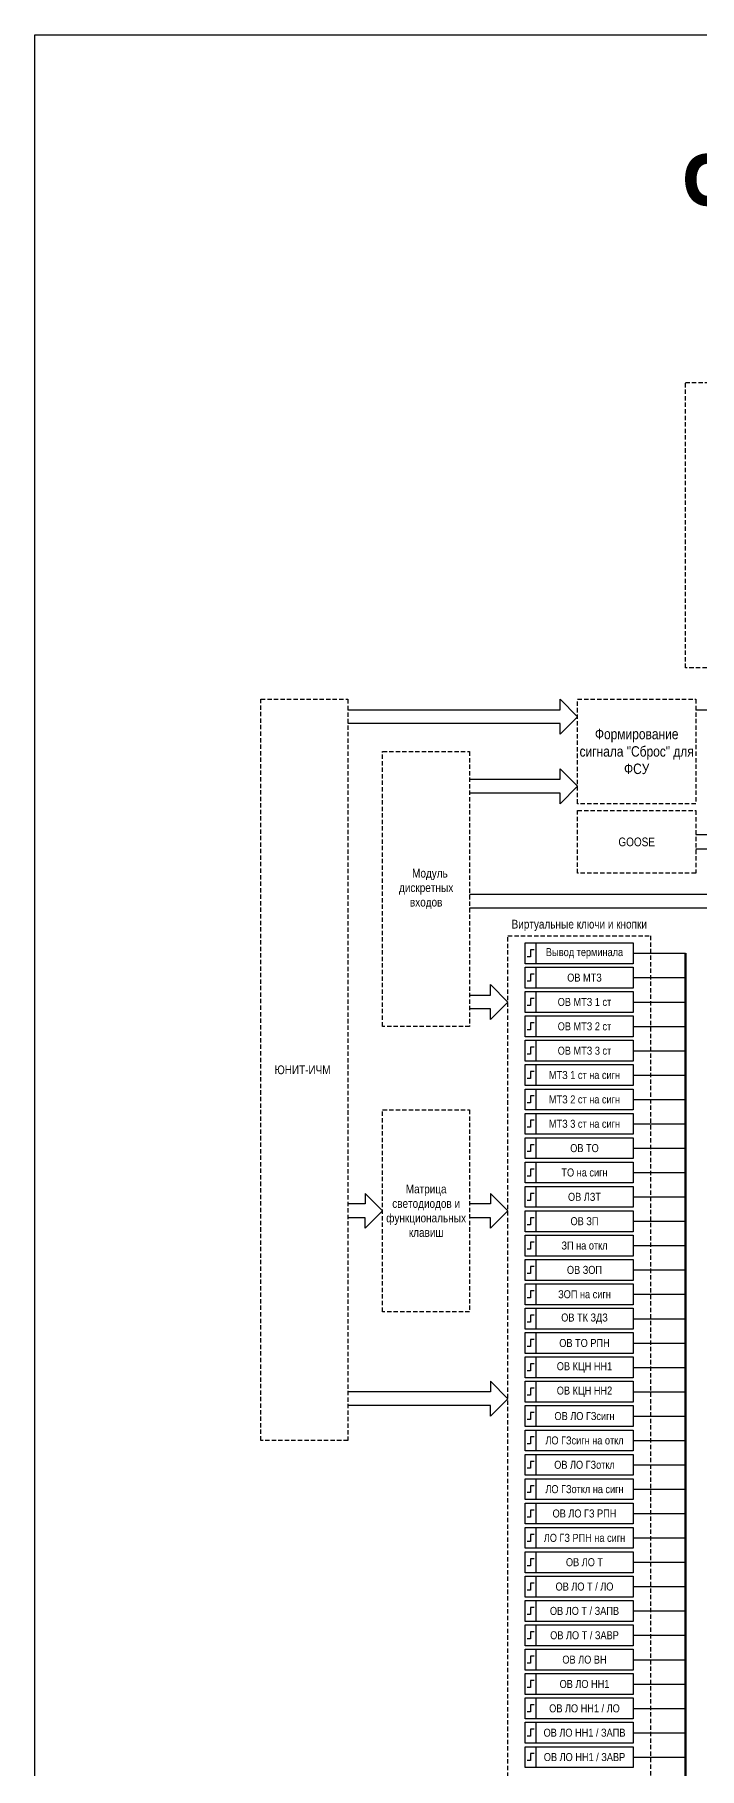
# Model space of a CAD drawing. Header units: millimetres. Extents: x -2016 to 1983, y 0 to 841.
# Drawn here: x -2016 to -1825, y 342.8 to 841 of the extents above; entities that cross this region are included whole.
import ezdxf

# ---------------------------------------------------------------- set-up
doc = ezdxf.new("R2010")
doc.units = ezdxf.units.MM
doc.linetypes.add('штриховая2', pattern=[0.375, 0.25, -0.125])
doc.layers.add('TEXT', color=7, linetype='Continuous', lineweight=25)
doc.layers.add('Основная', color=7, linetype='Continuous')
doc.styles.add('2.5_Gost_RD', font='ARIALN.TTF', dxfattribs={"height": 2.5})

msp = doc.modelspace()

# ---------------------------------------------------------------- linework, layer by layer
at = {"ltscale": 100}
for p, q in [((-1844, 577), (-1829, 577)), ((-1844, 570), (-1829, 570)), ((-1844, 563), (-1829, 563)), ((-1844, 556), (-1829, 556)), ((-1844, 549), (-1829, 549)), ((-1844, 542), (-1829, 542)), ((-1844, 535), (-1829, 535)), ((-1844, 528), (-1829, 528)), ((-1844, 521), (-1829, 521)), ((-1844, 514), (-1829, 514)), ((-1844, 507), (-1829, 507)), ((-1844, 500), (-1829, 500)), ((-1844, 493), (-1829, 493)), ((-1844, 486), (-1829, 486)), ((-1844, 479), (-1829, 479)), ((-1844, 472), (-1829, 472)), ((-1844, 465), (-1829, 465)), ((-1844, 458), (-1829, 458)), ((-1844, 451), (-1829, 451)), ((-1844, 444), (-1829, 444)), ((-1844, 437), (-1829, 437)), ((-1844, 430), (-1829, 430)), ((-1844, 423), (-1829, 423)), ((-1844, 416), (-1829, 416)), ((-1844, 409), (-1829, 409)), ((-1844, 402), (-1829, 402)), ((-1844, 395), (-1829, 395)), ((-1844, 388), (-1829, 388)), ((-1844, 381), (-1829, 381)), ((-1844, 374), (-1829, 374)), ((-1844, 367), (-1829, 367)), ((-1844, 360), (-1829, 360)), ((-1844, 353), (-1829, 353)), ((-1844, 346), (-1829, 346))]:
    msp.add_line(p, q, dxfattribs=at)
at = {"lineweight": 100, "ltscale": 100}
msp.add_line((-1829, 577), (-1829, 100), dxfattribs=at)
at = {"color": 3, "ltscale": 100}
msp.add_lwpolyline([(-2016, 841), (-1000, 841), (-1000, 0), (-2016, 0)], close=True, dxfattribs=at)
at = {"color": 7, "linetype": 'штриховая2', "ltscale": 5}
for points in [[(-1829, 741), (-1776, 741), (-1776, 659), (-1829, 659)], [(-1951, 650), (-1926, 650), (-1926, 437), (-1951, 437)], [(-1860, 650), (-1826, 650), (-1826, 620), (-1860, 620)], [(-1916, 635), (-1891, 635), (-1891, 556), (-1916, 556)], [(-1860, 618), (-1826, 618), (-1826, 600), (-1860, 600)], [(-1880, 582), (-1839, 582), (-1839, 256), (-1880, 256)], [(-1916, 532), (-1891, 532), (-1891, 474), (-1916, 474)]]:
    msp.add_lwpolyline(points, close=True, dxfattribs=at)
at = {"ltscale": 100}
for points in [[(-1926, 647), (-1865, 647), (-1865, 650), (-1860, 645), (-1865, 640), (-1865, 643), (-1926, 643)], [(-1826, 647), (-1812, 647)], [(-1891, 627), (-1865, 627), (-1865, 630), (-1860, 625), (-1865, 620), (-1865, 623), (-1891, 623)], [(-1826, 607), (-1822, 607), (-1822, 604), (-1817, 609), (-1822, 614), (-1822, 611), (-1826, 611)], [(-1891, 594), (-1822, 594), (-1822, 597), (-1817, 592), (-1822, 587), (-1822, 590), (-1891, 590)], [(-1891, 565), (-1885, 565), (-1885, 568), (-1880, 563), (-1885, 558), (-1885, 561), (-1891, 561)], [(-1916, 503), (-1921, 508), (-1921, 505), (-1926, 505)], [(-1880, 503), (-1885, 508), (-1885, 505), (-1891, 505)], [(-1916, 503), (-1921, 498), (-1921, 501), (-1926, 501)], [(-1880, 503), (-1885, 498), (-1885, 501), (-1891, 501)], [(-1880, 449), (-1885, 454), (-1885, 451), (-1926, 451)], [(-1880, 449), (-1885, 444), (-1885, 447), (-1926, 447)]]:
    msp.add_lwpolyline(points, dxfattribs=at)
for points in [[(-1875, 580), (-1872, 580), (-1872, 574), (-1875, 574)], [(-1875, 580), (-1844, 580), (-1844, 574), (-1875, 574)], [(-1875, 573), (-1872, 573), (-1872, 567), (-1875, 567)], [(-1875, 573), (-1844, 573), (-1844, 567), (-1875, 567)], [(-1875, 566), (-1872, 566), (-1872, 560), (-1875, 560)], [(-1875, 566), (-1844, 566), (-1844, 560), (-1875, 560)], [(-1875, 559), (-1872, 559), (-1872, 553), (-1875, 553)], [(-1875, 559), (-1844, 559), (-1844, 553), (-1875, 553)], [(-1875, 552), (-1872, 552), (-1872, 546), (-1875, 546)], [(-1875, 552), (-1844, 552), (-1844, 546), (-1875, 546)], [(-1875, 545), (-1872, 545), (-1872, 539), (-1875, 539)], [(-1875, 545), (-1844, 545), (-1844, 539), (-1875, 539)], [(-1875, 538), (-1872, 538), (-1872, 532), (-1875, 532)], [(-1875, 538), (-1844, 538), (-1844, 532), (-1875, 532)], [(-1875, 531), (-1872, 531), (-1872, 525), (-1875, 525)], [(-1875, 531), (-1844, 531), (-1844, 525), (-1875, 525)], [(-1875, 524), (-1872, 524), (-1872, 518), (-1875, 518)], [(-1875, 524), (-1844, 524), (-1844, 518), (-1875, 518)], [(-1875, 517), (-1872, 517), (-1872, 511), (-1875, 511)], [(-1875, 517), (-1844, 517), (-1844, 511), (-1875, 511)], [(-1875, 510), (-1872, 510), (-1872, 504), (-1875, 504)], [(-1875, 510), (-1844, 510), (-1844, 504), (-1875, 504)], [(-1875, 503), (-1872, 503), (-1872, 497), (-1875, 497)], [(-1875, 503), (-1844, 503), (-1844, 497), (-1875, 497)], [(-1875, 496), (-1872, 496), (-1872, 490), (-1875, 490)], [(-1875, 496), (-1844, 496), (-1844, 490), (-1875, 490)], [(-1875, 489), (-1872, 489), (-1872, 483), (-1875, 483)], [(-1875, 489), (-1844, 489), (-1844, 483), (-1875, 483)], [(-1875, 482), (-1872, 482), (-1872, 476), (-1875, 476)], [(-1875, 482), (-1844, 482), (-1844, 476), (-1875, 476)], [(-1875, 475), (-1872, 475), (-1872, 469), (-1875, 469)], [(-1875, 475), (-1844, 475), (-1844, 469), (-1875, 469)], [(-1875, 468), (-1872, 468), (-1872, 462), (-1875, 462)], [(-1875, 468), (-1844, 468), (-1844, 462), (-1875, 462)], [(-1875, 461), (-1872, 461), (-1872, 455), (-1875, 455)], [(-1875, 461), (-1844, 461), (-1844, 455), (-1875, 455)], [(-1875, 454), (-1872, 454), (-1872, 448), (-1875, 448)], [(-1875, 454), (-1844, 454), (-1844, 448), (-1875, 448)], [(-1875, 447), (-1872, 447), (-1872, 441), (-1875, 441)], [(-1875, 447), (-1844, 447), (-1844, 441), (-1875, 441)], [(-1875, 440), (-1872, 440), (-1872, 434), (-1875, 434)], [(-1875, 440), (-1844, 440), (-1844, 434), (-1875, 434)], [(-1875, 433), (-1872, 433), (-1872, 427), (-1875, 427)], [(-1875, 433), (-1844, 433), (-1844, 427), (-1875, 427)], [(-1875, 426), (-1872, 426), (-1872, 420), (-1875, 420)], [(-1875, 426), (-1844, 426), (-1844, 420), (-1875, 420)], [(-1875, 419), (-1872, 419), (-1872, 413), (-1875, 413)], [(-1875, 419), (-1844, 419), (-1844, 413), (-1875, 413)], [(-1875, 412), (-1872, 412), (-1872, 406), (-1875, 406)], [(-1875, 412), (-1844, 412), (-1844, 406), (-1875, 406)], [(-1875, 405), (-1872, 405), (-1872, 399), (-1875, 399)], [(-1875, 405), (-1844, 405), (-1844, 399), (-1875, 399)], [(-1875, 398), (-1872, 398), (-1872, 392), (-1875, 392)], [(-1875, 398), (-1844, 398), (-1844, 392), (-1875, 392)], [(-1875, 391), (-1872, 391), (-1872, 385), (-1875, 385)], [(-1875, 391), (-1844, 391), (-1844, 385), (-1875, 385)], [(-1875, 384), (-1872, 384), (-1872, 378), (-1875, 378)], [(-1875, 384), (-1844, 384), (-1844, 378), (-1875, 378)], [(-1875, 377), (-1872, 377), (-1872, 371), (-1875, 371)], [(-1875, 377), (-1844, 377), (-1844, 371), (-1875, 371)], [(-1875, 370), (-1872, 370), (-1872, 364), (-1875, 364)], [(-1875, 370), (-1844, 370), (-1844, 364), (-1875, 364)], [(-1875, 363), (-1872, 363), (-1872, 357), (-1875, 357)], [(-1875, 363), (-1844, 363), (-1844, 357), (-1875, 357)], [(-1875, 356), (-1872, 356), (-1872, 350), (-1875, 350)], [(-1875, 356), (-1844, 356), (-1844, 350), (-1875, 350)], [(-1875, 349), (-1872, 349), (-1872, 343), (-1875, 343)], [(-1875, 349), (-1844, 349), (-1844, 343), (-1875, 343)]]:
    msp.add_lwpolyline(points, close=True, dxfattribs=at)
at = {"lineweight": 30, "ltscale": 100}
for points in [[(-1872.5, 578), (-1873.5, 578), (-1873.5, 576), (-1874.5, 576)], [(-1872.5, 571), (-1873.5, 571), (-1873.5, 569), (-1874.5, 569)], [(-1872.5, 564), (-1873.5, 564), (-1873.5, 562), (-1874.5, 562)], [(-1872.5, 557), (-1873.5, 557), (-1873.5, 555), (-1874.5, 555)], [(-1872.5, 550), (-1873.5, 550), (-1873.5, 548), (-1874.5, 548)], [(-1872.5, 543), (-1873.5, 543), (-1873.5, 541), (-1874.5, 541)], [(-1872.5, 536), (-1873.5, 536), (-1873.5, 534), (-1874.5, 534)], [(-1872.5, 529), (-1873.5, 529), (-1873.5, 527), (-1874.5, 527)], [(-1872.5, 522), (-1873.5, 522), (-1873.5, 520), (-1874.5, 520)], [(-1872.5, 515), (-1873.5, 515), (-1873.5, 513), (-1874.5, 513)], [(-1872.5, 508), (-1873.5, 508), (-1873.5, 506), (-1874.5, 506)], [(-1872.5, 501), (-1873.5, 501), (-1873.5, 499), (-1874.5, 499)], [(-1872.5, 494), (-1873.5, 494), (-1873.5, 492), (-1874.5, 492)], [(-1872.5, 487), (-1873.5, 487), (-1873.5, 485), (-1874.5, 485)], [(-1872.5, 480), (-1873.5, 480), (-1873.5, 478), (-1874.5, 478)], [(-1872.5, 473), (-1873.5, 473), (-1873.5, 471), (-1874.5, 471)], [(-1872.5, 466), (-1873.5, 466), (-1873.5, 464), (-1874.5, 464)], [(-1872.5, 459), (-1873.5, 459), (-1873.5, 457), (-1874.5, 457)], [(-1872.5, 452), (-1873.5, 452), (-1873.5, 450), (-1874.5, 450)], [(-1872.5, 445), (-1873.5, 445), (-1873.5, 443), (-1874.5, 443)], [(-1872.5, 438), (-1873.5, 438), (-1873.5, 436), (-1874.5, 436)], [(-1872.5, 431), (-1873.5, 431), (-1873.5, 429), (-1874.5, 429)], [(-1872.5, 424), (-1873.5, 424), (-1873.5, 422), (-1874.5, 422)], [(-1872.5, 417), (-1873.5, 417), (-1873.5, 415), (-1874.5, 415)], [(-1872.5, 410), (-1873.5, 410), (-1873.5, 408), (-1874.5, 408)], [(-1872.5, 403), (-1873.5, 403), (-1873.5, 401), (-1874.5, 401)], [(-1872.5, 396), (-1873.5, 396), (-1873.5, 394), (-1874.5, 394)], [(-1872.5, 389), (-1873.5, 389), (-1873.5, 387), (-1874.5, 387)], [(-1872.5, 382), (-1873.5, 382), (-1873.5, 380), (-1874.5, 380)], [(-1872.5, 375), (-1873.5, 375), (-1873.5, 373), (-1874.5, 373)], [(-1872.5, 368), (-1873.5, 368), (-1873.5, 366), (-1874.5, 366)], [(-1872.5, 361), (-1873.5, 361), (-1873.5, 359), (-1874.5, 359)], [(-1872.5, 354), (-1873.5, 354), (-1873.5, 352), (-1874.5, 352)], [(-1872.5, 347), (-1873.5, 347), (-1873.5, 345), (-1874.5, 345)]]:
    msp.add_lwpolyline(points, dxfattribs=at)

# ---------------------------------------------------------------- texts
at = {"ltscale": 100, "attachment_point": 5, "style": '2.5_Gost_RD'}
for s, insert, char_height, width in [('{\\fArial Narrow|b1|i0|c204|p34;ФСУ ЮНИТ-М300-Т2. Версия 2.1 Разработка  версии 2.2}', (-1515, 796), 20, 1350), ('GOOSE', (-1843, 609), 2.5, 34), ('\\pi2.19125;Модуль дискретных входов', (-1903.5, 595.5), 2.5, 25), ('Виртуальные ключи и кнопки', (-1859.5, 585), 2.5, 41), ('ЮНИТ-ИЧМ', (-1939, 543.5), 2.5, 24), ('Матрица светодиодов и функциональных клавиш', (-1903.5, 503), 2.5, 25.921), ('ОВ ТК ЗДЗ ', (-1858, 472), 2.3, 28), ('ОВ ТО РПН ', (-1858, 465), 2.3, 28)]:
    msp.add_mtext(s, dxfattribs=dict(at, insert=insert, char_height=char_height, width=width))
at = {"color": 0, "ltscale": 100, "char_height": 2.3, "width": 28, "attachment_point": 5, "style": '2.5_Gost_RD'}
for s, insert in [('{\\C256;МТЗ 1 ст на сигн}', (-1858, 542)), ('{\\C256;МТЗ 2 ст на сигн}', (-1858, 535)), ('{\\C256;МТЗ 3 ст на сигн}', (-1858, 528))]:
    msp.add_mtext(s, dxfattribs=dict(at, insert=insert))
at = {"layer": 'TEXT', "ltscale": 100, "attachment_point": 5, "style": '2.5_Gost_RD'}
for s, insert, char_height, width in [('Формирование сигнала "Сброс" для ФСУ', (-1843, 635), 3, 34), ('ОВ КЦН НН2', (-1858, 451), 2.3, 28)]:
    msp.add_mtext(s, dxfattribs=dict(at, insert=insert, char_height=char_height, width=width))
at = {"layer": 'TEXT', "color": 0, "ltscale": 100, "char_height": 2.3, "width": 28, "attachment_point": 5, "style": '2.5_Gost_RD'}
for s, insert in [('{\\C256;Вывод терминала}', (-1858, 577)), ('{\\C256;ОВ МТЗ}', (-1858, 570)), ('{\\C256;ОВ МТЗ 1 ст}', (-1858, 563)), ('{\\C256;ОВ МТЗ 2 ст}', (-1858, 556)), ('{\\C256;ОВ МТЗ 3 ст}', (-1858, 549)), ('{\\C256;ОВ ТО}', (-1858, 521)), ('{\\C256;ТО на сигн}', (-1858, 514)), ('{\\C256;ОВ ЛЗТ}', (-1858, 507)), ('{\\C256;ОВ ЗП}', (-1858, 500)), ('{\\C256;ЗП на откл}', (-1858, 493)), ('{\\C256;ОВ ЗОП}', (-1858, 486)), ('{\\C256;ЗОП на сигн}', (-1858, 479)), ('{\\C256;ОВ КЦН НН1}', (-1858, 458)), ('{\\C256;ОВ ЛО ГЗсигн}', (-1858, 444)), ('{\\C256;ЛО ГЗсигн на откл}', (-1858, 437)), ('{\\C256;ОВ ЛО ГЗоткл}', (-1858, 430)), ('{\\C256;ЛО ГЗоткл на сигн}', (-1858, 423)), ('{\\C256;ОВ ЛО ГЗ РПН}', (-1858, 416)), ('{\\C256;ЛО ГЗ РПН на сигн}', (-1858, 409)), ('{\\C256;ОВ ЛО Т}', (-1858, 402)), ('{\\C256;ОВ ЛО Т / ЛО}', (-1858, 395)), ('{\\C256;ОВ ЛО ВН}', (-1858, 374)), ('{\\C256;ОВ ЛО НН1}', (-1858, 367)), ('{\\C256;ОВ ЛО НН1 / ЛО}', (-1858, 360))]:
    msp.add_mtext(s, dxfattribs=dict(at, insert=insert))
at = {"layer": 'Основная', "color": 0, "ltscale": 100, "char_height": 2.3, "width": 28, "attachment_point": 5, "style": '2.5_Gost_RD'}
for s, insert in [('{\\C256;ОВ ЛО Т / ЗАПВ}', (-1858, 388)), ('{\\C256;ОВ ЛО Т / ЗАВР}', (-1858, 381)), ('{\\C256;ОВ ЛО НН1 / ЗАПВ}', (-1858, 353)), ('{\\C256;ОВ ЛО НН1 / ЗАВР}', (-1858, 346))]:
    msp.add_mtext(s, dxfattribs=dict(at, insert=insert))

doc.saveas('drawing.dxf')
